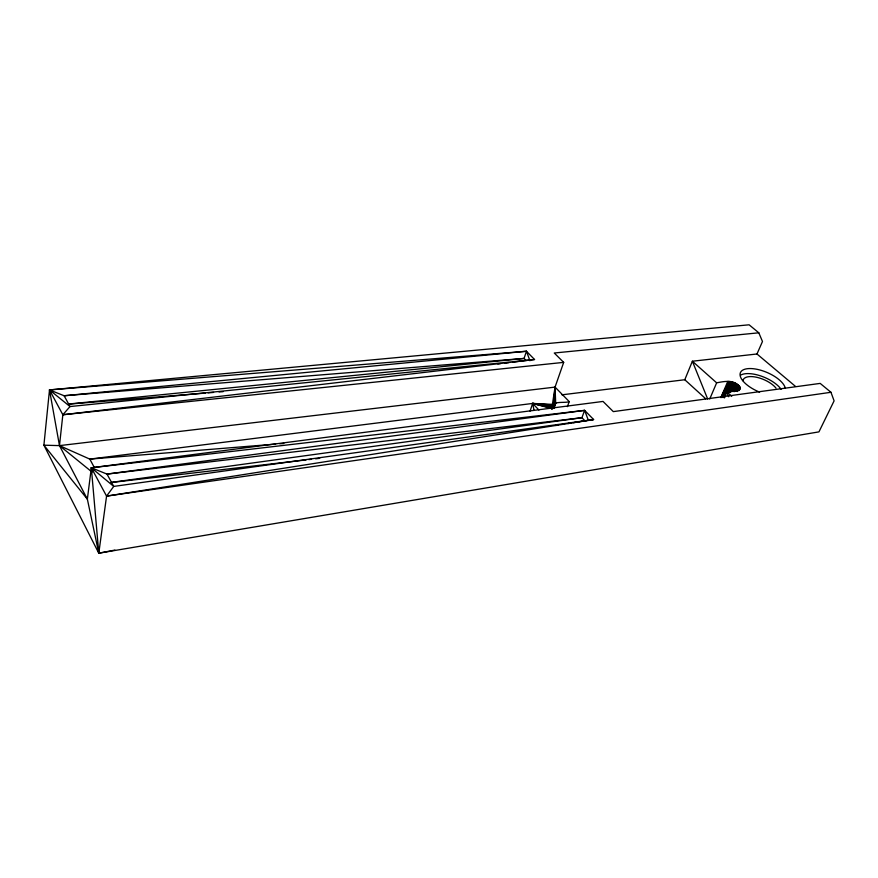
<?xml version="1.0" encoding="UTF-8"?>
<svg xmlns="http://www.w3.org/2000/svg" width="878" height="878" viewBox="0 0 878 878"><rect width="100%" height="100%" fill="white"/><g stroke="black" fill="none" stroke-linecap="round" stroke-linejoin="round"><path stroke-width="1.32" d="M561.909 394.826L684.785 379.735L692.38 361.231L756.979 353.988L762.477 341.498L758.811 332.806L749.11 324.805L49.497 389.92L43.9 445.19L59.474 445.618L89.797 459.106L532.672 403.441L552.91 408.27C549.562 400.017 565.959 403.551 569.218 401.586L567.407 406.635M552.8 408.61L554.589 403.529L555.05 387.11L563.687 362.373L554.248 353.011L758.811 332.806M551.867 408.983L553.656 403.902L555.05 387.11L59.474 445.618L49.497 389.92L526.438 351.255L534.548 359.497L512.774 362.109M114.908 550.078L98.786 553.195L43.9 445.19L87.361 499.165L91.334 467.776L603.032 401.433L613.305 411.617L820.184 383.401L830.961 392.29L834.1 400.862L818.944 431.877L98.786 553.195L87.361 499.165L59.474 445.618L62.843 414.756L49.497 389.92L64.116 395.748L524.067 358.433L525.867 360.265M569.218 401.586L555.05 387.11L552.032 406.942L552.92 404.407L532.672 403.441L530.06 411.123M98.698 550.451L98.786 553.195L91.334 467.776L584.616 410.366L593.616 419.519L113.734 486.412L106.567 496.114L98.786 553.195L98.314 550.528M49.497 389.92L70.02 406.547L62.843 414.756L534.548 359.497L70.02 406.547L64.116 395.748L526.438 351.255L524.067 358.433L68.605 404.023M553.908 408.38L555.697 403.309L555.05 387.11M830.961 392.29L106.567 496.114L91.334 467.776L106.984 474.087L584.616 410.366L581.916 417.709L111.188 482.395M551.801 408.808L553.656 403.902M552.69 408.402L554.589 403.529M553.755 408.138L555.697 403.309M709.742 398.996L716.646 382.83C723.713 381.458 732.373 379.658 738.321 385.069C745.126 391.61 729.794 391.654 726.611 391.698L724.449 396.691M720.871 397.482L727.818 381.403M721.914 397.416L728.861 381.348L720.937 397.624M723.055 397.482L730.013 381.425L721.99 397.58M724.295 397.69L731.253 381.634L723.231 397.514M728.246 391.851L732.537 381.974L727.566 391.665M729.541 392.29L733.832 382.424L728.85 392.06M731.33 391.61L735.095 382.973L730.123 392.554M733.053 391.017L736.291 383.609L732.581 390.765M734.14 391.72L737.377 384.323L733.712 391.445M735.621 391.237L738.321 385.069L735.314 390.984M736.949 390.776L739.111 385.837L736.741 390.567M737.531 391.555L739.704 386.616L737.377 391.347M739.002 389.832L740.088 387.363L738.958 389.733M739.166 390.534L740.253 388.065L739.144 390.436M724.46 397.734L725.711 395.309M555.774 425.49L558.474 425.062M567.934 423.569L570.645 423.141M573.345 422.713L593.616 419.519L106.567 496.114M497.793 363.909L500.515 363.58M504.609 363.097L508.691 362.603M111.21 482.516L306.071 459.907M308.793 459.6L311.525 459.282M315.608 458.81L319.702 458.327M62.843 414.756L563.687 362.373M68.627 404.132L205.353 393.092M208.086 392.872L213.552 392.422M219.028 391.983L223.133 391.654M275.637 444.114L89.797 459.106L94.209 467.272M279.742 443.785L283.835 443.456M533.989 410.059L532.672 403.441L552.427 405.021M538.927 410.059L532.672 403.441L552.163 405.746M552.328 408.797L532.672 403.441L552.163 406.536M532.672 403.441L552.416 407.392M59.474 445.618L92.091 472.101M91.334 467.776L113.734 486.412L106.984 474.087L581.916 417.709L585.494 421.374M756.979 353.988L795.435 386.353M716.646 382.83L692.38 361.231L707.657 398.974M731.736 396.263L726.611 391.698L728.685 396.757M684.785 379.735L705.692 398.766M584.616 410.366L588.458 420.529M526.438 351.255L529.95 360.759M759.591 392.115A24.255 10.503 22.9 0 1 740.077 373.929A24.255 10.503 22.9 0 1 761.972 370.593A24.255 10.503 22.9 0 1 785.316 388.186M742.975 380.712A18.734 8.176 22.9 0 1 756.814 377.31A18.734 8.176 22.9 0 1 776.009 388.142M740.812 375.016A24.2 10.558 22.9 0 1 761.555 376.223A24.2 10.558 22.9 0 1 781.135 389.316"/></g></svg>
